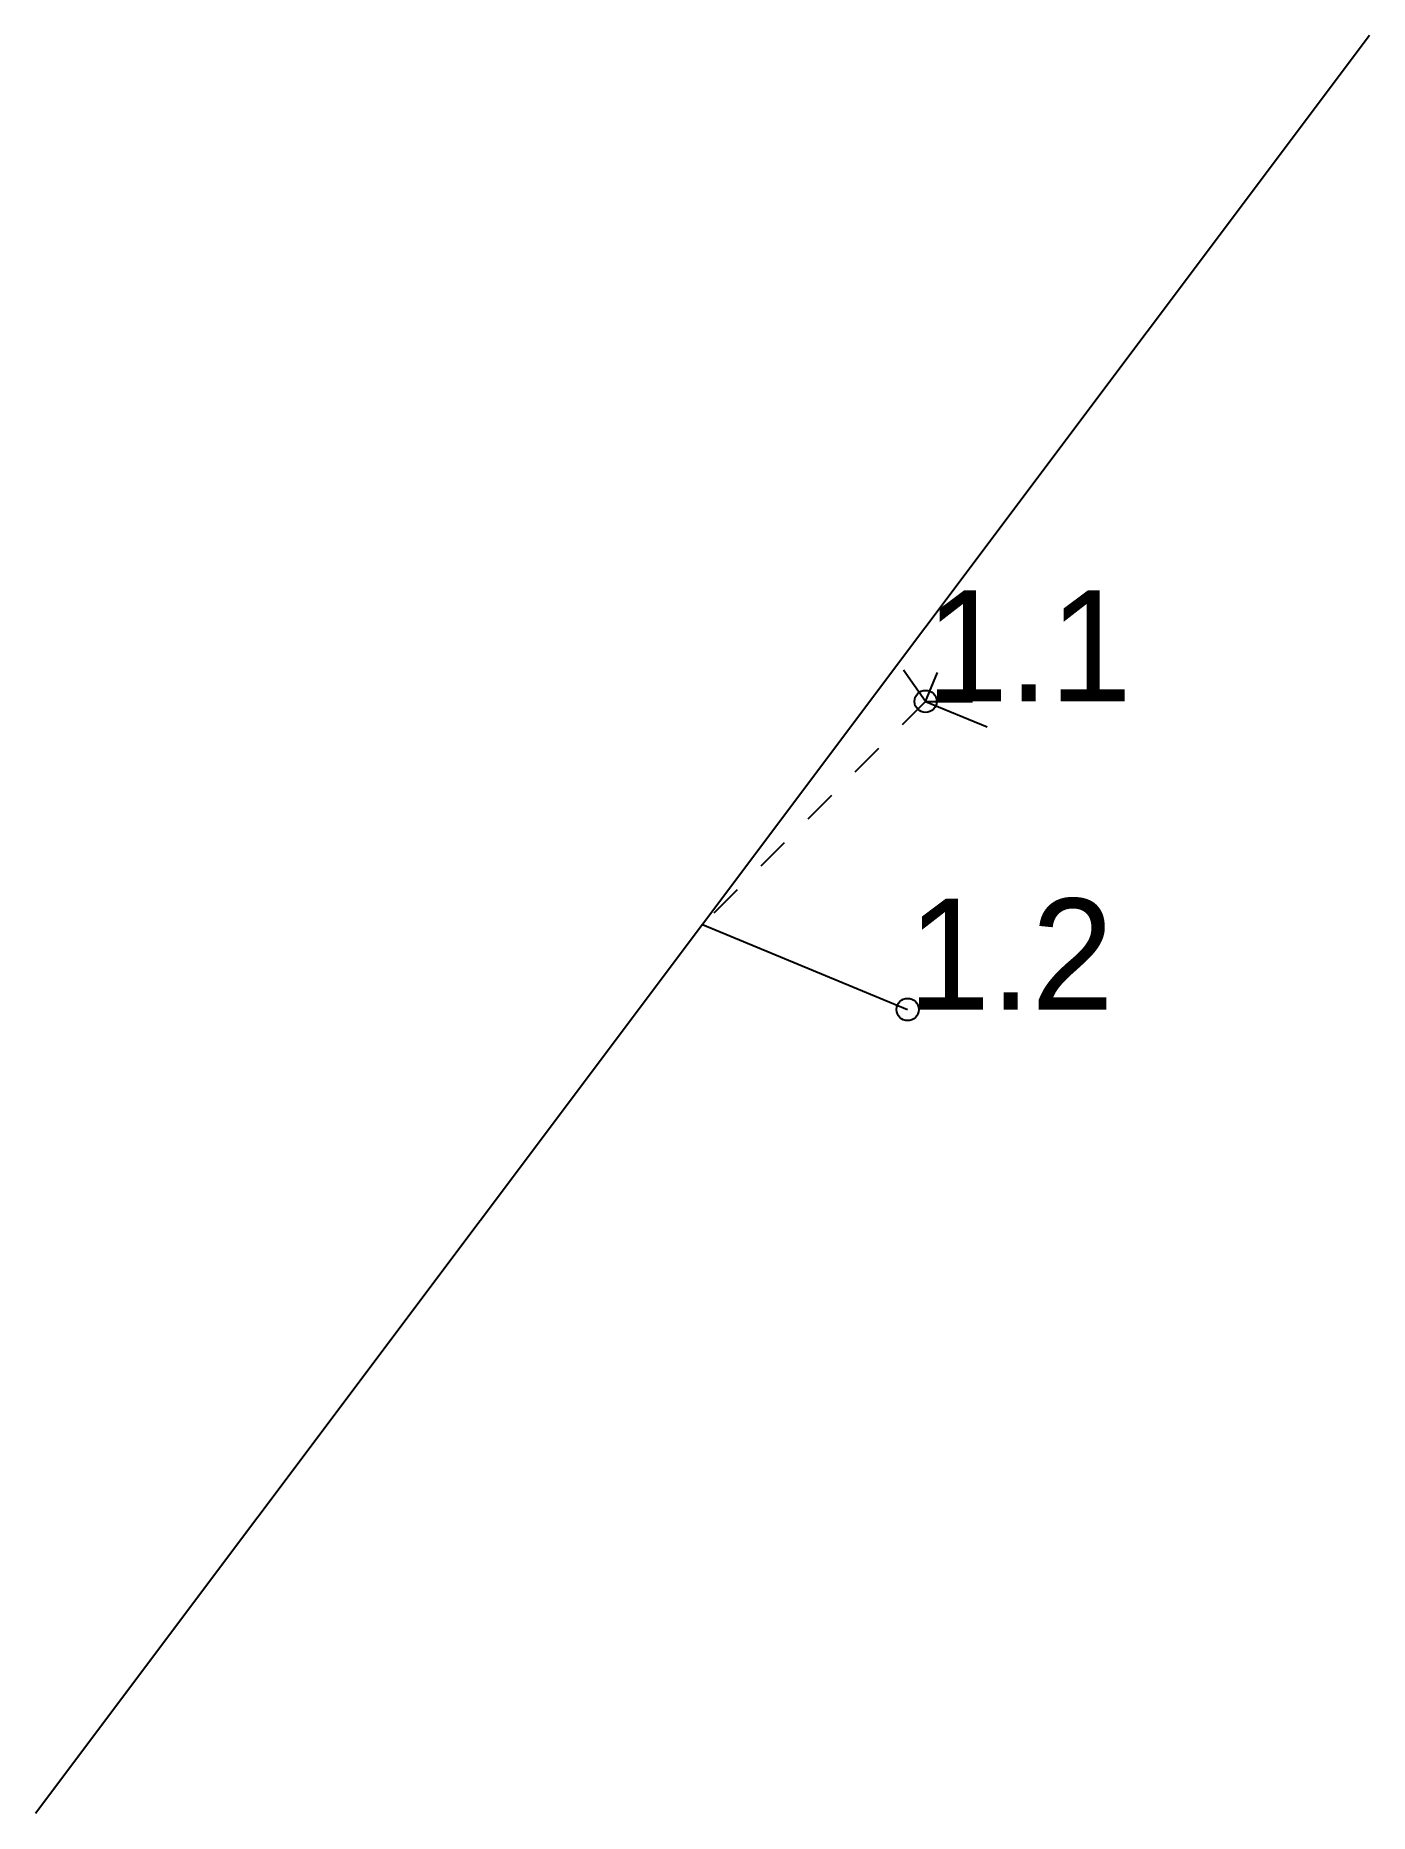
# Model space of a CAD drawing. Header units: millimetres. Extents: x 14.5 to 26.6, y 3.3 to 19.3.
import ezdxf

# ---------------------------------------------------------------- set-up
doc = ezdxf.new("R2010")
doc.units = ezdxf.units.MM
doc.linetypes.add('DASH', pattern=[0.6, 0.3, -0.3])

msp = doc.modelspace()

# ---------------------------------------------------------------- linework, layer by layer
at = {"layer": 'Sketch', "color": 1}
for p, q in [((22.552, 13.316), (22.352, 13.598)), ((22.552, 13.316), (22.66, 13.576)), ((22.552, 13.316), (22.736, 13.24)), ((22.552, 13.316), (23.106, 13.086)), ((22.552, 13.316), (22.694, 13.316)), ((22.552, 13.316), (22.976, 13.316)), ((20.542, 11.306), (22.39, 10.54))]:
    msp.add_line(p, q, dxfattribs=at)
at = {"layer": 'Sketch', "color": 255, "linetype": 'DASH'}
msp.add_line((22.552, 13.316), (20.542, 11.306), dxfattribs=at)
msp.add_line((22.552, 13.316), (20.542, 11.306), dxfattribs=at)
at = {"layer": 'Sketch', "color": 1}
msp.add_lwpolyline([(26.552, 19.316), (14.532, 3.296)], dxfattribs=at)
for centre in [(22.552, 13.316), (22.552, 13.316), (22.39, 10.54)]:
    msp.add_circle(centre, 0.1, dxfattribs=at)

# ---------------------------------------------------------------- texts
at = {"layer": 'Sketch'}
for s, p in [('1.1', (22.552, 13.316)), ('1.1', (22.552, 13.316)), ('1.2', (22.39, 10.54))]:
    msp.add_text(s, height=1, dxfattribs=at).set_placement(p)

doc.saveas('drawing.dxf')
